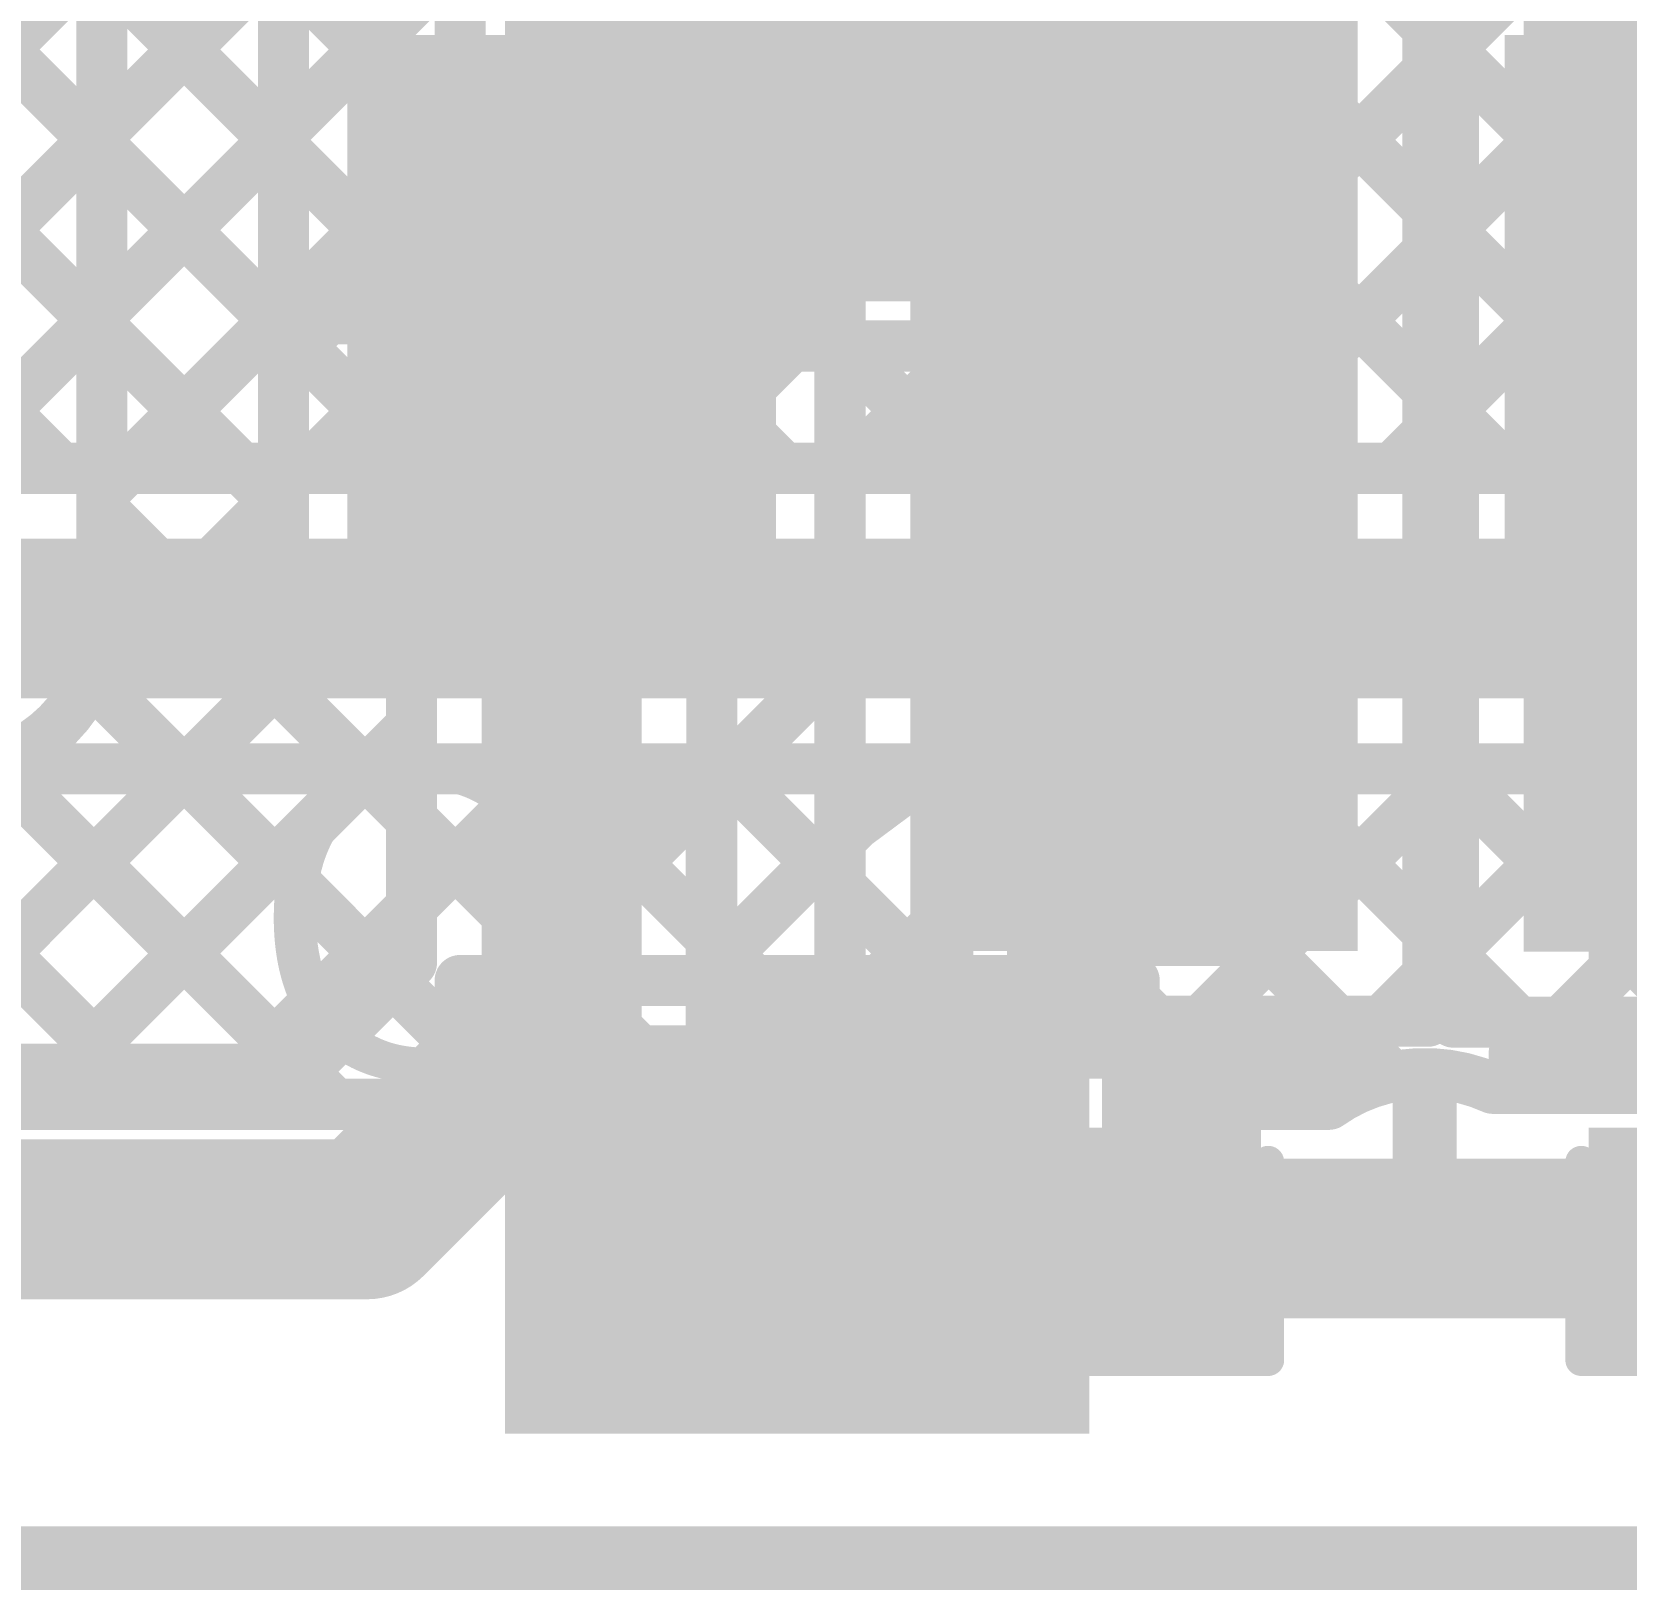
# Model space of a CAD drawing. Header units: millimetres. Extents: x -0.32 to 3.69, y -0.11 to 2.37.
# Drawn here: x 1.5745 to 1.824, y -0.11 to 0.1338 of the extents above; entities that cross this region are included whole.
import ezdxf

# ---------------------------------------------------------------- set-up
doc = ezdxf.new("R2010")
doc.units = ezdxf.units.MM
doc.header["$MEASUREMENT"] = 0
for name, color, linetype in [('BottomLayer', 5, 'Continuous'), ('BottomPaste', 16, 'Continuous'), ('BottomSolder', 6, 'Continuous'), ('Mechanical2', 216, 'Continuous'), ('TopLayer', 1, 'Continuous'), ('TopOverlay', 2, 'Continuous'), ('TopPaste', 8, 'Continuous'), ('TopSolder', 216, 'Continuous'), ('ViaHoleLayer', 16, 'Continuous')]:
    doc.layers.add(name, color=color, linetype=linetype)
doc.styles.add('Arial', font='', dxfattribs={"height": 0.2})
doc.styles.get('Arial').set_extended_font_data('Arial')

# ---------------------------------------------------------------- blocks, each defined once
blk = doc.blocks.new('SOT__223_6')
at = {"layer": 'TopLayer'}
for points in [[(-0.12008, -0.08071), (-0.06102, -0.08071), (-0.06102, -0.15945), (-0.12008, -0.15945)], [(-0.02953, -0.08071), (0.02953, -0.08071), (0.02953, -0.15945), (-0.02953, -0.15945)], [(0.06102, -0.08071), (0.12008, -0.08071), (0.12008, -0.15945), (0.06102, -0.15945)]]:
    blk.add_hatch(color=1, dxfattribs=at).paths.add_polyline_path(points)
at = {"layer": 'TopPaste'}
for points in [[(-0.12008, -0.08071), (-0.06102, -0.08071), (-0.06102, -0.15945), (-0.12008, -0.15945)], [(-0.02953, -0.08071), (0.02953, -0.08071), (0.02953, -0.15945), (-0.02953, -0.15945)], [(0.06102, -0.08071), (0.12008, -0.08071), (0.12008, -0.15945), (0.06102, -0.15945)]]:
    blk.add_hatch(color=8, dxfattribs=at).paths.add_polyline_path(points)
at = {"layer": 'TopSolder'}
for points in [[(-0.12408, -0.07671), (-0.05702, -0.07671), (-0.05702, -0.16345), (-0.12408, -0.16345)], [(-0.03353, -0.07671), (0.03353, -0.07671), (0.03353, -0.16345), (-0.03353, -0.16345)], [(0.05702, -0.07671), (0.12408, -0.07671), (0.12408, -0.16345), (0.05702, -0.16345)]]:
    blk.add_hatch(color=216, dxfattribs=at).paths.add_polyline_path(points)
at = {"layer": 'TopOverlay', "const_width": 0.00787}
for points in [[(-0.132, -0.116), (-0.127, -0.121)], [(-0.132, -0.126), (-0.132, -0.116)], [(-0.132, -0.126), (-0.127, -0.121)]]:
    blk.add_lwpolyline(points, dxfattribs=at)
at = {"layer": 'TopOverlay', "const_width": 0.00394}
for points in [[(-0.13397, -0.116, 1), (-0.13003, -0.116, 1)], [(-0.13397, -0.116, 1), (-0.13003, -0.116, 1)], [(-0.12897, -0.121, 1), (-0.12503, -0.121, 1)], [(-0.12897, -0.121, 1), (-0.12503, -0.121, 1)], [(-0.13397, -0.126, 1), (-0.13003, -0.126, 1)], [(-0.13397, -0.126, 1), (-0.13003, -0.126, 1)]]:
    blk.add_lwpolyline(points, format="xyb", close=True, dxfattribs=at)
blk = doc.blocks.new('TL3301NF160QG_B_8')
at = {"layer": 'BottomLayer'}
for points in [[(-0.1374, 0.06063), (-0.22087, 0.06063), (-0.22087, 0.11654), (-0.1374, 0.11654)], [(-0.1374, -0.11654), (-0.22087, -0.11654), (-0.22087, -0.06063), (-0.1374, -0.06063)]]:
    blk.add_hatch(color=5, dxfattribs=at).paths.add_polyline_path(points)
at = {"layer": 'BottomPaste'}
for points in [[(-0.1374, 0.06063), (-0.22087, 0.06063), (-0.22087, 0.11654), (-0.1374, 0.11654)], [(-0.1374, -0.11654), (-0.22087, -0.11654), (-0.22087, -0.06063), (-0.1374, -0.06063)]]:
    blk.add_hatch(color=16, dxfattribs=at).paths.add_polyline_path(points)
at = {"layer": 'BottomSolder'}
for points in [[(-0.1334, 0.05663), (-0.22487, 0.05663), (-0.22487, 0.12054), (-0.1334, 0.12054)], [(-0.1334, -0.12054), (-0.22487, -0.12054), (-0.22487, -0.05663), (-0.1334, -0.05663)]]:
    blk.add_hatch(color=6, dxfattribs=at).paths.add_polyline_path(points)
blk = doc.blocks.new('C___0603_58')
at = {"layer": 'TopLayer'}
for points in [[(-0.015, 0.0175), (-0.015, -0.0175), (-0.045, -0.0175), (-0.045, 0.0175)], [(0.045, 0.0175), (0.045, -0.0175), (0.015, -0.0175), (0.015, 0.0175)]]:
    blk.add_hatch(color=1, dxfattribs=at).paths.add_polyline_path(points)
at = {"layer": 'TopPaste'}
for points in [[(-0.015, 0.0175), (-0.015, -0.0175), (-0.045, -0.0175), (-0.045, 0.0175)], [(0.045, 0.0175), (0.045, -0.0175), (0.015, -0.0175), (0.015, 0.0175)]]:
    blk.add_hatch(color=8, dxfattribs=at).paths.add_polyline_path(points)
at = {"layer": 'TopSolder'}
for points in [[(-0.01264, 0.01986), (-0.01264, -0.01986), (-0.04736, -0.01986), (-0.04736, 0.01986)], [(0.04736, 0.01986), (0.04736, -0.01986), (0.01264, -0.01986), (0.01264, 0.01986)]]:
    blk.add_hatch(color=216, dxfattribs=at).paths.add_polyline_path(points)
at = {"layer": 'TopOverlay', "const_width": 0.005}
for points in [[(-0.018, 0.021), (-0.049, 0.021)], [(-0.049, -0.021), (-0.049, 0.021)], [(0.049, 0.021), (0.018, 0.021)], [(0.049, -0.021), (0.049, 0.021)], [(-0.018, -0.021), (-0.049, -0.021)], [(0.049, -0.021), (0.018, -0.021)]]:
    blk.add_lwpolyline(points, dxfattribs=at)
at = {"layer": 'TopOverlay', "const_width": 0.0025}
for points in [[(-0.05025, 0.021, 1), (-0.04775, 0.021, 1)], [(-0.05025, 0.021, 1), (-0.04775, 0.021, 1)], [(-0.01925, 0.021, 1), (-0.01675, 0.021, 1)], [(0.01675, 0.021, 1), (0.01925, 0.021, 1)], [(0.04775, 0.021, 1), (0.05025, 0.021, 1)], [(0.04775, 0.021, 1), (0.05025, 0.021, 1)], [(-0.05025, -0.021, 1), (-0.04775, -0.021, 1)], [(-0.05025, -0.021, 1), (-0.04775, -0.021, 1)], [(-0.01925, -0.021, 1), (-0.01675, -0.021, 1)], [(0.01675, -0.021, 1), (0.01925, -0.021, 1)], [(0.04775, -0.021, 1), (0.05025, -0.021, 1)], [(0.04775, -0.021, 1), (0.05025, -0.021, 1)]]:
    blk.add_lwpolyline(points, format="xyb", close=True, dxfattribs=at)
blk = doc.blocks.new('C___0603_59')
at = {"layer": 'TopLayer'}
for points in [[(-0.015, 0.0175), (-0.015, -0.0175), (-0.045, -0.0175), (-0.045, 0.0175)], [(0.045, 0.0175), (0.045, -0.0175), (0.015, -0.0175), (0.015, 0.0175)]]:
    blk.add_hatch(color=1, dxfattribs=at).paths.add_polyline_path(points)
at = {"layer": 'TopPaste'}
for points in [[(-0.015, 0.0175), (-0.015, -0.0175), (-0.045, -0.0175), (-0.045, 0.0175)], [(0.045, 0.0175), (0.045, -0.0175), (0.015, -0.0175), (0.015, 0.0175)]]:
    blk.add_hatch(color=8, dxfattribs=at).paths.add_polyline_path(points)
at = {"layer": 'TopSolder'}
for points in [[(-0.01264, 0.01986), (-0.01264, -0.01986), (-0.04736, -0.01986), (-0.04736, 0.01986)], [(0.04736, 0.01986), (0.04736, -0.01986), (0.01264, -0.01986), (0.01264, 0.01986)]]:
    blk.add_hatch(color=216, dxfattribs=at).paths.add_polyline_path(points)
at = {"layer": 'TopOverlay', "const_width": 0.005}
for points in [[(-0.018, 0.021), (-0.049, 0.021)], [(-0.049, -0.021), (-0.049, 0.021)], [(0.049, 0.021), (0.018, 0.021)], [(0.049, -0.021), (0.049, 0.021)], [(-0.018, -0.021), (-0.049, -0.021)], [(0.049, -0.021), (0.018, -0.021)]]:
    blk.add_lwpolyline(points, dxfattribs=at)
at = {"layer": 'TopOverlay', "const_width": 0.0025}
for points in [[(-0.05025, 0.021, 1), (-0.04775, 0.021, 1)], [(-0.05025, 0.021, 1), (-0.04775, 0.021, 1)], [(-0.01925, 0.021, 1), (-0.01675, 0.021, 1)], [(0.01675, 0.021, 1), (0.01925, 0.021, 1)], [(0.04775, 0.021, 1), (0.05025, 0.021, 1)], [(0.04775, 0.021, 1), (0.05025, 0.021, 1)], [(-0.05025, -0.021, 1), (-0.04775, -0.021, 1)], [(-0.05025, -0.021, 1), (-0.04775, -0.021, 1)], [(-0.01925, -0.021, 1), (-0.01675, -0.021, 1)], [(0.01675, -0.021, 1), (0.01925, -0.021, 1)], [(0.04775, -0.021, 1), (0.05025, -0.021, 1)], [(0.04775, -0.021, 1), (0.05025, -0.021, 1)]]:
    blk.add_lwpolyline(points, format="xyb", close=True, dxfattribs=at)

msp = doc.modelspace()

# ---------------------------------------------------------------- hatches: boundary and pattern name
at = {"layer": 'BottomLayer'}
h = msp.add_hatch(color=5, dxfattribs=at)
edge = h.paths.add_edge_path()
edge.add_arc((1.7925, -0.055), 0.01181, 0, 360)
at = {"layer": 'TopLayer'}
for points in [[(1.712, -0.01), (1.782, -0.01), (1.782, 0.37), (1.712, 0.37)], [(1.808, -0.01014), (1.916, -0.01014), (1.916, 0.138), (1.808, 0.138)]]:
    msp.add_hatch(color=1, dxfattribs=at).paths.add_polyline_path(points)
h = msp.add_hatch(color=1, dxfattribs=at)
edge = h.paths.add_edge_path()
edge.add_arc((1.7925, -0.055), 0.01181, 0, 360)
at = {"layer": 'ViaHoleLayer'}
h = msp.add_hatch(color=16, dxfattribs=at)
edge = h.paths.add_edge_path()
edge.add_arc((1.7925, -0.055), 0.00591, 0, 360)

# ---------------------------------------------------------------- linework, layer by layer
at = {"layer": 'BottomLayer'}
for points, const_width in [([(0.40466, 1.15504), (1.5937, -0.034)], 0.008), ([(1.40507, -0.034), (2.54196, 1.10289)], 0.008), ([(1.43335, -0.034), (2.5561, 1.08875)], 0.008), ([(1.74704, 0.10998), (2.61811, 0.98105)], 0.008), ([(1.73084, 0.0655), (2.64197, 0.97662)], 0.008), ([(1.75913, 0.0655), (2.67025, 0.97662)], 0.008), ([(1.78741, 0.0655), (2.69853, 0.97662)], 0.008), ([(1.8157, 0.0655), (2.72682, 0.97662)], 0.008), ([(1.3035, 0.65218), (1.89018, 0.0655)], 0.008), ([(1.32845, 0.59895), (1.86189, 0.0655)], 0.008), ([(1.32845, 0.42924), (1.64157, 0.11612)], 0.008), ([(1.32845, 0.40096), (1.64157, 0.08783)], 0.008), ([(1.32845, 0.37267), (1.63562, 0.0655)], 0.008), ([(1.32845, 0.34439), (1.60734, 0.0655)], 0.008), ([(1.30904, 0.33551), (1.57905, 0.0655)], 0.008), ([(1.64157, 0.08463), (1.64157, 0.16254)], 0.008), ([(1.74704, 0.08463), (1.74704, 0.16254)], 0.008), ([(1.74704, 0.15207), (1.83361, 0.0655)], 0.008), ([(1.56112, 0.06548), (1.64157, 0.14593)], 0.008), ([(1.74704, 0.12379), (1.80533, 0.0655)], 0.008), ([(1.58942, 0.0655), (1.64157, 0.11765)], 0.008), ([(1.74704, 0.09551), (1.77704, 0.0655)], 0.008), ([(1.61771, 0.0655), (1.64157, 0.08937)], 0.008), ([(1.64157, 0.08783), (1.64477, 0.08463)], 0.008), ([(1.64157, 0.08463), (1.74704, 0.08463)], 0.008), ([(1.64477, 0.08463), (1.6639, 0.0655)], 0.008), ([(1.64599, 0.0655), (1.66512, 0.08463)], 0.008), ([(1.67306, 0.08463), (1.69219, 0.0655)], 0.008), ([(1.67427, 0.0655), (1.6934, 0.08463)], 0.008), ([(1.70134, 0.08463), (1.72047, 0.0655)], 0.008), ([(1.70256, 0.0655), (1.72169, 0.08463)], 0.008), ([(1.72963, 0.08463), (1.74876, 0.0655)], 0.008), ([(1.562, 0.0655), (1.897, 0.0655)], 0.008), ([(1.562, 0.042), (1.897, 0.042)], 0.025), ([(1.51821, -0.034), (1.57071, 0.0185)], 0.008), ([(1.54649, -0.034), (1.59899, 0.0185)], 0.008), ([(1.562, 0.0185), (1.897, 0.0185)], 0.008), ([(1.56948, 0.0185), (1.62198, -0.034)], 0.008), ([(1.57477, -0.034), (1.62727, 0.0185)], 0.008), ([(1.59777, 0.0185), (1.64157, -0.0253)], 0.008), ([(1.60306, -0.034), (1.65556, 0.0185)], 0.008), ([(1.62605, 0.0185), (1.65918, -0.01463)], 0.008), ([(1.65071, -0.01463), (1.68384, 0.0185)], 0.008), ([(1.65434, 0.0185), (1.68747, -0.01463)], 0.008), ([(1.679, -0.01463), (1.71213, 0.0185)], 0.008), ([(1.68262, 0.0185), (1.71575, -0.01463)], 0.008), ([(1.70728, -0.01463), (1.74041, 0.0185)], 0.008), ([(1.7109, 0.0185), (1.74403, -0.01463)], 0.008), ([(1.73557, -0.01463), (1.7687, 0.0185)], 0.008), ([(1.73919, 0.0185), (1.78739, -0.0297)], 0.008), ([(1.74704, -0.03144), (1.79698, 0.0185)], 0.008), ([(1.76747, 0.0185), (1.81747, -0.0315)], 0.008), ([(1.77276, -0.034), (1.82526, 0.0185)], 0.008), ([(1.79576, 0.0185), (1.84576, -0.0315)], 0.008), ([(1.80355, -0.0315), (1.85355, 0.0185)], 0.008), ([(1.82404, 0.0185), (1.87404, -0.0315)], 0.008), ([(1.64157, -0.01463), (1.74704, -0.01463)], 0.008), ([(1.64157, -0.034), (1.64157, -0.01463)], 0.008), ([(1.74403, -0.01463), (1.74704, -0.01763)], 0.008), ([(1.74704, -0.034), (1.74704, -0.01463)], 0.008), ([(1.74704, -0.01763), (1.7634, -0.034)], 0.008), ([(1.63134, -0.034), (1.64157, -0.02377)], 0.008), ([(1.7925, -0.055), (1.7925, -0.03319)], 0.01), ([(1.80318, -0.0315), (1.99684, -0.0315)], 0.008), ([(1.329, -0.034), (1.64157, -0.034)], 0.008), ([(1.74704, -0.034), (1.77749, -0.034)], 0.008), ([(1.7925, -0.055), (2.05257, -0.055)], 0.025)]:
    msp.add_lwpolyline(points, dxfattribs=dict(at, const_width=const_width))
for points, const_width in [([(1.74504, 0.12379, 1), (1.74904, 0.12379, 1)], 0.004), ([(1.63957, 0.11765, 1), (1.64357, 0.11765, 1)], 0.004), ([(1.63957, 0.11612, 1), (1.64357, 0.11612, 1)], 0.004), ([(1.74504, 0.10998, 1), (1.74904, 0.10998, 1)], 0.004), ([(1.74504, 0.09551, 1), (1.74904, 0.09551, 1)], 0.004), ([(1.63957, 0.08937, 1), (1.64357, 0.08937, 1)], 0.004), ([(1.63957, 0.08783, 1), (1.64357, 0.08783, 1)], 0.004), ([(1.63957, 0.08783, 1), (1.64357, 0.08783, 1)], 0.004), ([(1.63957, 0.08463, 1), (1.64357, 0.08463, 1)], 0.004), ([(1.63957, 0.08463, 1), (1.64357, 0.08463, 1)], 0.004), ([(1.64277, 0.08463, 1), (1.64677, 0.08463, 1)], 0.004), ([(1.64277, 0.08463, 1), (1.64677, 0.08463, 1)], 0.004), ([(1.66312, 0.08463, 1), (1.66712, 0.08463, 1)], 0.004), ([(1.67106, 0.08463, 1), (1.67506, 0.08463, 1)], 0.004), ([(1.6914, 0.08463, 1), (1.6954, 0.08463, 1)], 0.004), ([(1.69934, 0.08463, 1), (1.70334, 0.08463, 1)], 0.004), ([(1.71969, 0.08463, 1), (1.72369, 0.08463, 1)], 0.004), ([(1.72763, 0.08463, 1), (1.73163, 0.08463, 1)], 0.004), ([(1.74504, 0.08463, 1), (1.74904, 0.08463, 1)], 0.004), ([(1.74504, 0.08463, 1), (1.74904, 0.08463, 1)], 0.004), ([(1.57705, 0.0655, 1), (1.58105, 0.0655, 1)], 0.004), ([(1.58742, 0.0655, 1), (1.59142, 0.0655, 1)], 0.004), ([(1.60534, 0.0655, 1), (1.60934, 0.0655, 1)], 0.004), ([(1.61571, 0.0655, 1), (1.61971, 0.0655, 1)], 0.004), ([(1.63362, 0.0655, 1), (1.63762, 0.0655, 1)], 0.004), ([(1.64399, 0.0655, 1), (1.64799, 0.0655, 1)], 0.004), ([(1.6619, 0.0655, 1), (1.6659, 0.0655, 1)], 0.004), ([(1.67227, 0.0655, 1), (1.67627, 0.0655, 1)], 0.004), ([(1.69019, 0.0655, 1), (1.69419, 0.0655, 1)], 0.004), ([(1.70056, 0.0655, 1), (1.70456, 0.0655, 1)], 0.004), ([(1.71847, 0.0655, 1), (1.72247, 0.0655, 1)], 0.004), ([(1.72884, 0.0655, 1), (1.73284, 0.0655, 1)], 0.004), ([(1.74676, 0.0655, 1), (1.75076, 0.0655, 1)], 0.004), ([(1.75713, 0.0655, 1), (1.76113, 0.0655, 1)], 0.004), ([(1.77504, 0.0655, 1), (1.77904, 0.0655, 1)], 0.004), ([(1.78541, 0.0655, 1), (1.78941, 0.0655, 1)], 0.004), ([(1.80333, 0.0655, 1), (1.80733, 0.0655, 1)], 0.004), ([(1.8137, 0.0655, 1), (1.8177, 0.0655, 1)], 0.004), ([(1.56871, 0.0185, 1), (1.57271, 0.0185, 1)], 0.004), ([(1.59577, 0.0185, 1), (1.59977, 0.0185, 1)], 0.004), ([(1.59699, 0.0185, 1), (1.60099, 0.0185, 1)], 0.004), ([(1.62405, 0.0185, 1), (1.62805, 0.0185, 1)], 0.004), ([(1.62527, 0.0185, 1), (1.62927, 0.0185, 1)], 0.004), ([(1.65234, 0.0185, 1), (1.65634, 0.0185, 1)], 0.004), ([(1.65356, 0.0185, 1), (1.65756, 0.0185, 1)], 0.004), ([(1.68062, 0.0185, 1), (1.68462, 0.0185, 1)], 0.004), ([(1.68184, 0.0185, 1), (1.68584, 0.0185, 1)], 0.004), ([(1.7089, 0.0185, 1), (1.7129, 0.0185, 1)], 0.004), ([(1.71013, 0.0185, 1), (1.71413, 0.0185, 1)], 0.004), ([(1.73719, 0.0185, 1), (1.74119, 0.0185, 1)], 0.004), ([(1.73841, 0.0185, 1), (1.74241, 0.0185, 1)], 0.004), ([(1.76547, 0.0185, 1), (1.76947, 0.0185, 1)], 0.004), ([(1.7667, 0.0185, 1), (1.7707, 0.0185, 1)], 0.004), ([(1.79376, 0.0185, 1), (1.79776, 0.0185, 1)], 0.004), ([(1.79498, 0.0185, 1), (1.79898, 0.0185, 1)], 0.004), ([(1.82204, 0.0185, 1), (1.82604, 0.0185, 1)], 0.004), ([(1.82326, 0.0185, 1), (1.82726, 0.0185, 1)], 0.004), ([(1.63957, -0.01463, 1), (1.64357, -0.01463, 1)], 0.004), ([(1.63957, -0.01463, 1), (1.64357, -0.01463, 1)], 0.004), ([(1.64871, -0.01463, 1), (1.65271, -0.01463, 1)], 0.004), ([(1.65718, -0.01463, 1), (1.66118, -0.01463, 1)], 0.004), ([(1.677, -0.01463, 1), (1.681, -0.01463, 1)], 0.004), ([(1.68547, -0.01463, 1), (1.68947, -0.01463, 1)], 0.004), ([(1.70528, -0.01463, 1), (1.70928, -0.01463, 1)], 0.004), ([(1.71375, -0.01463, 1), (1.71775, -0.01463, 1)], 0.004), ([(1.73357, -0.01463, 1), (1.73757, -0.01463, 1)], 0.004), ([(1.74203, -0.01463, 1), (1.74603, -0.01463, 1)], 0.004), ([(1.74203, -0.01463, 1), (1.74603, -0.01463, 1)], 0.004), ([(1.74504, -0.01463, 1), (1.74904, -0.01463, 1)], 0.004), ([(1.74504, -0.01463, 1), (1.74904, -0.01463, 1)], 0.004), ([(1.74504, -0.01763, 1), (1.74904, -0.01763, 1)], 0.004), ([(1.74504, -0.01763, 1), (1.74904, -0.01763, 1)], 0.004), ([(1.63957, -0.02377, 1), (1.64357, -0.02377, 1)], 0.004), ([(1.63957, -0.0253, 1), (1.64357, -0.0253, 1)], 0.004), ([(1.78539, -0.0297, 1), (1.78939, -0.0297, 1)], 0.004), ([(1.74504, -0.03144, 1), (1.74904, -0.03144, 1)], 0.004), ([(1.79, -0.03319, 1), (1.795, -0.03319, 1)], 0.005), ([(1.80118, -0.0315, 1), (1.80518, -0.0315, 1)], 0.004), ([(1.80118, -0.0315, 1), (1.80518, -0.0315, 1)], 0.004), ([(1.80155, -0.0315, 1), (1.80555, -0.0315, 1)], 0.004), ([(1.81547, -0.0315, 1), (1.81947, -0.0315, 1)], 0.004), ([(1.57277, -0.034, 1), (1.57677, -0.034, 1)], 0.004), ([(1.5917, -0.034, 1), (1.5957, -0.034, 1)], 0.004), ([(1.60106, -0.034, 1), (1.60506, -0.034, 1)], 0.004), ([(1.61998, -0.034, 1), (1.62398, -0.034, 1)], 0.004), ([(1.62934, -0.034, 1), (1.63334, -0.034, 1)], 0.004), ([(1.63957, -0.034, 1), (1.64357, -0.034, 1)], 0.004), ([(1.63957, -0.034, 1), (1.64357, -0.034, 1)], 0.004), ([(1.74504, -0.034, 1), (1.74904, -0.034, 1)], 0.004), ([(1.74504, -0.034, 1), (1.74904, -0.034, 1)], 0.004), ([(1.7614, -0.034, 1), (1.7654, -0.034, 1)], 0.004), ([(1.77076, -0.034, 1), (1.77476, -0.034, 1)], 0.004), ([(1.77549, -0.034, 1), (1.77949, -0.034, 1)], 0.004), ([(1.77549, -0.034, 1), (1.77949, -0.034, 1)], 0.004), ([(1.78625, -0.055, 1), (1.79875, -0.055, 1)], 0.0125), ([(1.79, -0.055, 1), (1.795, -0.055, 1)], 0.005)]:
    msp.add_lwpolyline(points, format="xyb", close=True, dxfattribs=dict(at, const_width=const_width))
at = {"layer": 'BottomLayer', "const_width": 0.008}
msp.add_lwpolyline([(1.77749, -0.034, -0.267858), (1.80318, -0.0315)], format="xyb", dxfattribs=at)
at = {"layer": 'Mechanical2', "const_width": 0.01}
msp.add_lwpolyline([(-0.1, -0.105), (3.325, -0.105)], dxfattribs=at)
at = {"layer": 'TopLayer'}
for points, const_width in [([(1.196, 0.3637), (1.5882, -0.0285)], 0.008), ([(1.5855, 0.042), (1.5855, 0.362)], 0.008), ([(1.701, -0.021), (1.701, 0.27971)], 0.008), ([(1.793, -0.021), (1.793, 0.27971)], 0.008), ([(1.5855, 0.11815), (1.701, 0.23365)], 0.008), ([(1.797, -0.02114), (1.797, 0.149)], 0.008), ([(1.5855, 0.1439), (1.61392, 0.11548)], 0.008), ([(1.61392, 0.03655), (1.61392, 0.14329)], 0.008), ([(1.70098, 0.03655), (1.70098, 0.14329)], 0.008), ([(1.65745, 0.08992), (1.65745, 0.13929)], 0.01), ([(1.793, 0.13439), (1.797, 0.13039)], 0.008), ([(1.793, 0.12766), (1.797, 0.13166)], 0.008), ([(1.5855, 0.08986), (1.61392, 0.11828)], 0.008), ([(1.5855, 0.11562), (1.61392, 0.0872)], 0.008), ([(1.793, 0.10611), (1.797, 0.10211)], 0.008), ([(1.793, 0.09937), (1.797, 0.10337)], 0.008), ([(1.65745, -0.02155), (1.65745, 0.08992)], 0.025), ([(1.7475, 0.08942), (1.748, 0.08992)], 0.025), ([(1.7475, 0.0055), (1.7475, 0.08942)], 0.025), ([(1.61792, 0.08992), (1.65745, 0.08992)], 0.01), ([(1.65745, 0.08992), (1.69698, 0.08992)], 0.01), ([(1.5855, 0.06158), (1.61392, 0.09)], 0.008), ([(1.5855, 0.08734), (1.61392, 0.05891)], 0.008), ([(1.793, 0.07783), (1.797, 0.07383)], 0.008), ([(1.793, 0.07109), (1.797, 0.07509)], 0.008), ([(1.58221, 0.03), (1.61392, 0.06172)], 0.008), ([(1.5855, 0.05905), (1.63395, 0.0106)], 0.008), ([(1.793, 0.04954), (1.797, 0.04554)], 0.008), ([(1.793, 0.0428), (1.797, 0.0468)], 0.008), ([(1.55199, -0.0285), (1.61704, 0.03655)], 0.008), ([(1.61392, 0.03655), (1.63395, 0.03655)], 0.008), ([(1.63395, -0.01182), (1.63395, 0.03655)], 0.008), ([(1.68095, 0.03655), (1.70098, 0.03655)], 0.008), ([(1.68095, -0.01571), (1.68095, 0.03655)], 0.008), ([(1.69285, 0.03655), (1.701, 0.0284)], 0.008), ([(1.68095, 0.01561), (1.701, 0.03566)], 0.008), ([(1.58358, 0.03269), (1.63102, -0.01475)], 0.008), ([(1.58027, -0.0285), (1.63395, 0.02518)], 0.008), ([(1.52371, -0.0285), (1.574, 0.02179)], 0.008), ([(1.793, 0.02126), (1.797, 0.01726)], 0.008), ([(1.56855, 0.01943), (1.61648, -0.0285)], 0.008), ([(1.68095, 0.02017), (1.701, 0.00012)], 0.008), ([(1.793, 0.01452), (1.797, 0.01852)], 0.008), ([(1.747, 0.005), (1.7475, 0.0055)], 0.025), ([(1.68095, -0.01268), (1.701, 0.00737)], 0.008), ([(1.60856, -0.0285), (1.63395, -0.00311)], 0.008), ([(1.68095, -0.00811), (1.70434, -0.0315)], 0.008), ([(1.793, -0.00703), (1.797, -0.01103)], 0.008), ([(1.793, -0.01376), (1.797, -0.00976)], 0.008), ([(1.61727, -0.0285), (1.63395, -0.01182)], 0.008), ([(1.627, -0.052), (1.65745, -0.02155)], 0.025), ([(1.65745, -0.02545), (1.65745, -0.02155)], 0.025), ([(1.68095, -0.01571), (1.69673, -0.0315)], 0.008), ([(1.65745, -0.02545), (1.687, -0.055)], 0.025), ([(1.69357, -0.02834), (1.701, -0.02091)], 0.008), ([(1.701, -0.021), (1.7185, -0.021)], 0.008), ([(1.7185, -0.021), (1.7755, -0.021)], 0.008), ([(1.7185, -0.021), (1.7755, -0.021)], 0.008), ([(1.72212, -0.021), (1.72712, -0.026)], 0.008), ([(1.7242, -0.026), (1.7292, -0.021)], 0.008), ([(1.7504, -0.021), (1.7554, -0.026)], 0.008), ([(1.75248, -0.026), (1.75748, -0.021)], 0.008), ([(1.7755, -0.021), (1.793, -0.021)], 0.008), ([(1.7785, -0.02826), (1.78576, -0.021)], 0.008), ([(1.77869, -0.021), (1.78739, -0.0297)], 0.008), ([(1.797, -0.02114), (1.927, -0.02114)], 0.008), ([(1.80711, -0.02114), (1.81197, -0.026)], 0.008), ([(1.80905, -0.026), (1.81391, -0.02114)], 0.008), ([(1.7155, -0.026), (1.7785, -0.026)], 0.008), ([(1.7155, -0.0315), (1.7155, -0.026)], 0.008), ([(1.7785, -0.0315), (1.7785, -0.026)], 0.008), ([(1.8065, -0.026), (1.8605, -0.026)], 0.008), ([(1.8065, -0.02855), (1.80905, -0.026)], 0.008), ([(1.8065, -0.0315), (1.8065, -0.026)], 0.008), ([(1.195, -0.0285), (1.61727, -0.0285)], 0.008), ([(1.80355, -0.0315), (1.8065, -0.02855)], 0.008), ([(1.747, -0.055), (1.747, -0.03)], 0.01), ([(1.69673, -0.0315), (1.7155, -0.0315)], 0.008), ([(1.7785, -0.0315), (1.78182, -0.0315)], 0.008), ([(1.7925, -0.055), (1.7925, -0.03319)], 0.01), ([(1.80318, -0.0315), (1.8065, -0.0315)], 0.008), ([(1.0255, -0.052), (1.627, -0.052)], 0.025), ([(1.687, -0.055), (1.747, -0.055)], 0.025), ([(1.747, -0.055), (1.7925, -0.055)], 0.025), ([(1.7925, -0.055), (1.838, -0.055)], 0.025)]:
    msp.add_lwpolyline(points, dxfattribs=dict(at, const_width=const_width))
for points, const_width in [([(1.791, 0.13439, 1), (1.795, 0.13439, 1)], 0.004), ([(1.795, 0.13166, 1), (1.799, 0.13166, 1)], 0.004), ([(1.795, 0.13039, 1), (1.799, 0.13039, 1)], 0.004), ([(1.791, 0.12766, 1), (1.795, 0.12766, 1)], 0.004), ([(1.61192, 0.11828, 1), (1.61592, 0.11828, 1)], 0.004), ([(1.5835, 0.11815, 1), (1.5875, 0.11815, 1)], 0.004), ([(1.5835, 0.11562, 1), (1.5875, 0.11562, 1)], 0.004), ([(1.61192, 0.11548, 1), (1.61592, 0.11548, 1)], 0.004), ([(1.791, 0.10611, 1), (1.795, 0.10611, 1)], 0.004), ([(1.795, 0.10337, 1), (1.799, 0.10337, 1)], 0.004), ([(1.795, 0.10211, 1), (1.799, 0.10211, 1)], 0.004), ([(1.6512, 0.08992, 1), (1.6637, 0.08992, 1)], 0.0125), ([(1.74175, 0.08992, 1), (1.75425, 0.08992, 1)], 0.0125), ([(1.791, 0.09937, 1), (1.795, 0.09937, 1)], 0.004), ([(1.74125, 0.08942, 1), (1.75375, 0.08942, 1)], 0.0125), ([(1.74125, 0.08942, 1), (1.75375, 0.08942, 1)], 0.0125), ([(1.61542, 0.08992, 1), (1.62042, 0.08992, 1)], 0.005), ([(1.65495, 0.08992, 1), (1.65995, 0.08992, 1)], 0.005), ([(1.65495, 0.08992, 1), (1.65995, 0.08992, 1)], 0.005), ([(1.65495, 0.08992, 1), (1.65995, 0.08992, 1)], 0.005), ([(1.69448, 0.08992, 1), (1.69948, 0.08992, 1)], 0.005), ([(1.5835, 0.08986, 1), (1.5875, 0.08986, 1)], 0.004), ([(1.61192, 0.09, 1), (1.61592, 0.09, 1)], 0.004), ([(1.5835, 0.08734, 1), (1.5875, 0.08734, 1)], 0.004), ([(1.61192, 0.0872, 1), (1.61592, 0.0872, 1)], 0.004), ([(1.791, 0.07783, 1), (1.795, 0.07783, 1)], 0.004), ([(1.795, 0.07509, 1), (1.799, 0.07509, 1)], 0.004), ([(1.795, 0.07383, 1), (1.799, 0.07383, 1)], 0.004), ([(1.791, 0.07109, 1), (1.795, 0.07109, 1)], 0.004), ([(1.5835, 0.06158, 1), (1.5875, 0.06158, 1)], 0.004), ([(1.61192, 0.06172, 1), (1.61592, 0.06172, 1)], 0.004), ([(1.5835, 0.05905, 1), (1.5875, 0.05905, 1)], 0.004), ([(1.61192, 0.05891, 1), (1.61592, 0.05891, 1)], 0.004), ([(1.791, 0.04954, 1), (1.795, 0.04954, 1)], 0.004), ([(1.795, 0.0468, 1), (1.799, 0.0468, 1)], 0.004), ([(1.795, 0.04554, 1), (1.799, 0.04554, 1)], 0.004), ([(1.5835, 0.042, 1), (1.5875, 0.042, 1)], 0.004), ([(1.5835, 0.042, 1), (1.5875, 0.042, 1)], 0.004), ([(1.791, 0.0428, 1), (1.795, 0.0428, 1)], 0.004), ([(1.61192, 0.03655, 1), (1.61592, 0.03655, 1)], 0.004), ([(1.61192, 0.03655, 1), (1.61592, 0.03655, 1)], 0.004), ([(1.61504, 0.03655, 1), (1.61904, 0.03655, 1)], 0.004), ([(1.63195, 0.03655, 1), (1.63595, 0.03655, 1)], 0.004), ([(1.63195, 0.03655, 1), (1.63595, 0.03655, 1)], 0.004), ([(1.67895, 0.03655, 1), (1.68295, 0.03655, 1)], 0.004), ([(1.67895, 0.03655, 1), (1.68295, 0.03655, 1)], 0.004), ([(1.69085, 0.03655, 1), (1.69485, 0.03655, 1)], 0.004), ([(1.69898, 0.03655, 1), (1.70298, 0.03655, 1)], 0.004), ([(1.69898, 0.03655, 1), (1.70298, 0.03655, 1)], 0.004), ([(1.699, 0.03566, 1), (1.703, 0.03566, 1)], 0.004), ([(1.58158, 0.03269, 1), (1.58558, 0.03269, 1)], 0.004), ([(1.58021, 0.03, 1), (1.58421, 0.03, 1)], 0.004), ([(1.699, 0.0284, 1), (1.703, 0.0284, 1)], 0.004), ([(1.63195, 0.02518, 1), (1.63595, 0.02518, 1)], 0.004), ([(1.572, 0.02179, 1), (1.576, 0.02179, 1)], 0.004), ([(1.791, 0.02126, 1), (1.795, 0.02126, 1)], 0.004), ([(1.67895, 0.02017, 1), (1.68295, 0.02017, 1)], 0.004), ([(1.795, 0.01852, 1), (1.799, 0.01852, 1)], 0.004), ([(1.795, 0.01726, 1), (1.799, 0.01726, 1)], 0.004), ([(1.67895, 0.01561, 1), (1.68295, 0.01561, 1)], 0.004), ([(1.74075, 0.005, 1), (1.75325, 0.005, 1)], 0.0125), ([(1.74125, 0.0055, 1), (1.75375, 0.0055, 1)], 0.0125), ([(1.74125, 0.0055, 1), (1.75375, 0.0055, 1)], 0.0125), ([(1.791, 0.01452, 1), (1.795, 0.01452, 1)], 0.004), ([(1.63195, 0.0106, 1), (1.63595, 0.0106, 1)], 0.004), ([(1.699, 0.00737, 1), (1.703, 0.00737, 1)], 0.004), ([(1.699, 0.00012, 1), (1.703, 0.00012, 1)], 0.004), ([(1.63195, -0.00311, 1), (1.63595, -0.00311, 1)], 0.004), ([(1.67895, -0.00811, 1), (1.68295, -0.00811, 1)], 0.004), ([(1.791, -0.00703, 1), (1.795, -0.00703, 1)], 0.004), ([(1.795, -0.00976, 1), (1.799, -0.00976, 1)], 0.004), ([(1.795, -0.01103, 1), (1.799, -0.01103, 1)], 0.004), ([(1.63195, -0.01182, 1), (1.63595, -0.01182, 1)], 0.004), ([(1.63195, -0.01182, 1), (1.63595, -0.01182, 1)], 0.004), ([(1.6512, -0.02155, 1), (1.6637, -0.02155, 1)], 0.0125), ([(1.6512, -0.02155, 1), (1.6637, -0.02155, 1)], 0.0125), ([(1.6512, -0.02155, 1), (1.6637, -0.02155, 1)], 0.0125), ([(1.67895, -0.01268, 1), (1.68295, -0.01268, 1)], 0.004), ([(1.791, -0.01376, 1), (1.795, -0.01376, 1)], 0.004), ([(1.62902, -0.01475, 1), (1.63302, -0.01475, 1)], 0.004), ([(1.67895, -0.01571, 1), (1.68295, -0.01571, 1)], 0.004), ([(1.67895, -0.01571, 1), (1.68295, -0.01571, 1)], 0.004), ([(1.6512, -0.02545, 1), (1.6637, -0.02545, 1)], 0.0125), ([(1.6512, -0.02545, 1), (1.6637, -0.02545, 1)], 0.0125), ([(1.699, -0.02091, 1), (1.703, -0.02091, 1)], 0.004), ([(1.699, -0.021, 1), (1.703, -0.021, 1)], 0.004), ([(1.699, -0.021, 1), (1.703, -0.021, 1)], 0.004), ([(1.7165, -0.021, 1), (1.7205, -0.021, 1)], 0.004), ([(1.7165, -0.021, 1), (1.7205, -0.021, 1)], 0.004), ([(1.7165, -0.021, 1), (1.7205, -0.021, 1)], 0.004), ([(1.72012, -0.021, 1), (1.72412, -0.021, 1)], 0.004), ([(1.7272, -0.021, 1), (1.7312, -0.021, 1)], 0.004), ([(1.7484, -0.021, 1), (1.7524, -0.021, 1)], 0.004), ([(1.75548, -0.021, 1), (1.75948, -0.021, 1)], 0.004), ([(1.7735, -0.021, 1), (1.7775, -0.021, 1)], 0.004), ([(1.7735, -0.021, 1), (1.7775, -0.021, 1)], 0.004), ([(1.7735, -0.021, 1), (1.7775, -0.021, 1)], 0.004), ([(1.77669, -0.021, 1), (1.78069, -0.021, 1)], 0.004), ([(1.78376, -0.021, 1), (1.78776, -0.021, 1)], 0.004), ([(1.791, -0.021, 1), (1.795, -0.021, 1)], 0.004), ([(1.791, -0.021, 1), (1.795, -0.021, 1)], 0.004), ([(1.795, -0.02114, 1), (1.799, -0.02114, 1)], 0.004), ([(1.795, -0.02114, 1), (1.799, -0.02114, 1)], 0.004), ([(1.80511, -0.02114, 1), (1.80911, -0.02114, 1)], 0.004), ([(1.81191, -0.02114, 1), (1.81591, -0.02114, 1)], 0.004), ([(1.7135, -0.026, 1), (1.7175, -0.026, 1)], 0.004), ([(1.7135, -0.026, 1), (1.7175, -0.026, 1)], 0.004), ([(1.7222, -0.026, 1), (1.7262, -0.026, 1)], 0.004), ([(1.72512, -0.026, 1), (1.72912, -0.026, 1)], 0.004), ([(1.75048, -0.026, 1), (1.75448, -0.026, 1)], 0.004), ([(1.7534, -0.026, 1), (1.7574, -0.026, 1)], 0.004), ([(1.7765, -0.026, 1), (1.7805, -0.026, 1)], 0.004), ([(1.7765, -0.026, 1), (1.7805, -0.026, 1)], 0.004), ([(1.8045, -0.026, 1), (1.8085, -0.026, 1)], 0.004), ([(1.8045, -0.026, 1), (1.8085, -0.026, 1)], 0.004), ([(1.80705, -0.026, 1), (1.81105, -0.026, 1)], 0.004), ([(1.80705, -0.026, 1), (1.81105, -0.026, 1)], 0.004), ([(1.80997, -0.026, 1), (1.81397, -0.026, 1)], 0.004), ([(1.57827, -0.0285, 1), (1.58227, -0.0285, 1)], 0.004), ([(1.5862, -0.0285, 1), (1.5902, -0.0285, 1)], 0.004), ([(1.60656, -0.0285, 1), (1.61056, -0.0285, 1)], 0.004), ([(1.61448, -0.0285, 1), (1.61848, -0.0285, 1)], 0.004), ([(1.61527, -0.0285, 1), (1.61927, -0.0285, 1)], 0.004), ([(1.61527, -0.0285, 1), (1.61927, -0.0285, 1)], 0.004), ([(1.69157, -0.02834, 1), (1.69557, -0.02834, 1)], 0.004), ([(1.7765, -0.02826, 1), (1.7805, -0.02826, 1)], 0.004), ([(1.8045, -0.02855, 1), (1.8085, -0.02855, 1)], 0.004), ([(1.8045, -0.02855, 1), (1.8085, -0.02855, 1)], 0.004), ([(1.7445, -0.03, 1), (1.7495, -0.03, 1)], 0.005), ([(1.78539, -0.0297, 1), (1.78939, -0.0297, 1)], 0.004), ([(1.69473, -0.0315, 1), (1.69873, -0.0315, 1)], 0.004), ([(1.69473, -0.0315, 1), (1.69873, -0.0315, 1)], 0.004), ([(1.70234, -0.0315, 1), (1.70634, -0.0315, 1)], 0.004), ([(1.7135, -0.0315, 1), (1.7175, -0.0315, 1)], 0.004), ([(1.7135, -0.0315, 1), (1.7175, -0.0315, 1)], 0.004), ([(1.7765, -0.0315, 1), (1.7805, -0.0315, 1)], 0.004), ([(1.7765, -0.0315, 1), (1.7805, -0.0315, 1)], 0.004), ([(1.77982, -0.0315, 1), (1.78382, -0.0315, 1)], 0.004), ([(1.77982, -0.0315, 1), (1.78382, -0.0315, 1)], 0.004), ([(1.79, -0.03319, 1), (1.795, -0.03319, 1)], 0.005), ([(1.80118, -0.0315, 1), (1.80518, -0.0315, 1)], 0.004), ([(1.80118, -0.0315, 1), (1.80518, -0.0315, 1)], 0.004), ([(1.80155, -0.0315, 1), (1.80555, -0.0315, 1)], 0.004), ([(1.8045, -0.0315, 1), (1.8085, -0.0315, 1)], 0.004), ([(1.8045, -0.0315, 1), (1.8085, -0.0315, 1)], 0.004), ([(1.62075, -0.052, 1), (1.63325, -0.052, 1)], 0.0125), ([(1.62075, -0.052, 1), (1.63325, -0.052, 1)], 0.0125), ([(1.68075, -0.055, 1), (1.69325, -0.055, 1)], 0.0125), ([(1.68075, -0.055, 1), (1.69325, -0.055, 1)], 0.0125), ([(1.74075, -0.055, 1), (1.75325, -0.055, 1)], 0.0125), ([(1.74075, -0.055, 1), (1.75325, -0.055, 1)], 0.0125), ([(1.78625, -0.055, 1), (1.79875, -0.055, 1)], 0.0125), ([(1.78625, -0.055, 1), (1.79875, -0.055, 1)], 0.0125), ([(1.7445, -0.055, 1), (1.7495, -0.055, 1)], 0.005), ([(1.79, -0.055, 1), (1.795, -0.055, 1)], 0.005)]:
    msp.add_lwpolyline(points, format="xyb", close=True, dxfattribs=dict(at, const_width=const_width))
at = {"layer": 'TopLayer', "const_width": 0.008}
for points in [[(1.5855, 0.042, -1), (1.5385, 0.042)], [(1.78182, -0.0315, -0.216485), (1.80318, -0.0315)]]:
    msp.add_lwpolyline(points, format="xyb", dxfattribs=at)

# ---------------------------------------------------------------- block references
for name, p in [('SOT__223_6', (1.748, 0.21)), ('TL3301NF160QG_B_8', (1.87344, 0.035))]:
    msp.add_blockref(name, p)
at = {"rotation": 270}
for name, p in [('C___0603_58', (1.747, -0.025)), ('C___0603_59', (1.838, -0.025))]:
    msp.add_blockref(name, p, dxfattribs=at)

# ---------------------------------------------------------------- texts
at = {"layer": 'TopOverlay', "style": 'Arial'}
msp.add_text('C11', height=0.05, dxfattribs=at).set_placement((1.60885, -0.02999))

doc.saveas('drawing.dxf')
